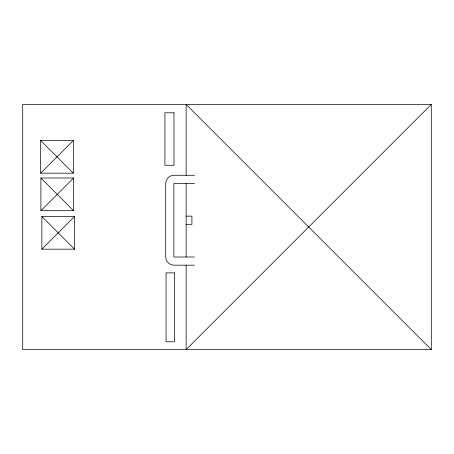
<?xml version="1.0" encoding="UTF-8"?>
<svg xmlns="http://www.w3.org/2000/svg" width="454" height="454" viewBox="0 0 454 454"><rect width="100%" height="100%" fill="white"/><g stroke="black" fill="none" stroke-linecap="round" stroke-linejoin="round"><path stroke-width="0.68" d="M40.644 173.173L73.332 140.485L40.644 140.485L40.644 173.173L73.332 173.173L73.332 140.485M40.9 210.679L73.588 177.991L40.9 177.991L40.9 210.679L73.588 210.679L73.588 177.991M41.859 249.178L74.547 216.49L74.547 249.178L41.859 249.178L41.859 216.49L74.547 216.49M431.3 104.42L22.7 104.42L22.7 349.58L431.3 349.58L431.3 104.42L186.14 349.58L186.14 265.176M194.522 175.284L173.882 175.284A8.172 8.172 0 0 0 165.71 183.456L165.71 257.004A8.172 8.172 0 0 0 173.882 265.176L194.42 265.176M194.522 183.456L173.882 183.456L173.882 257.004L194.42 257.004M186.14 216.144L191.917 216.144L191.917 224.316L186.14 224.316M431.3 349.58L186.14 104.42L186.14 175.284M40.644 140.485L73.332 173.173M40.9 177.991L73.588 210.679M41.859 216.49L74.547 249.178M186.14 183.456L186.14 257.004M173.978 112.808L164.91 112.808L164.91 165.267L173.978 165.267L173.978 112.808M174.398 272.882L166.062 272.882L166.062 341.771L174.398 341.771L174.398 272.882"/></g></svg>
